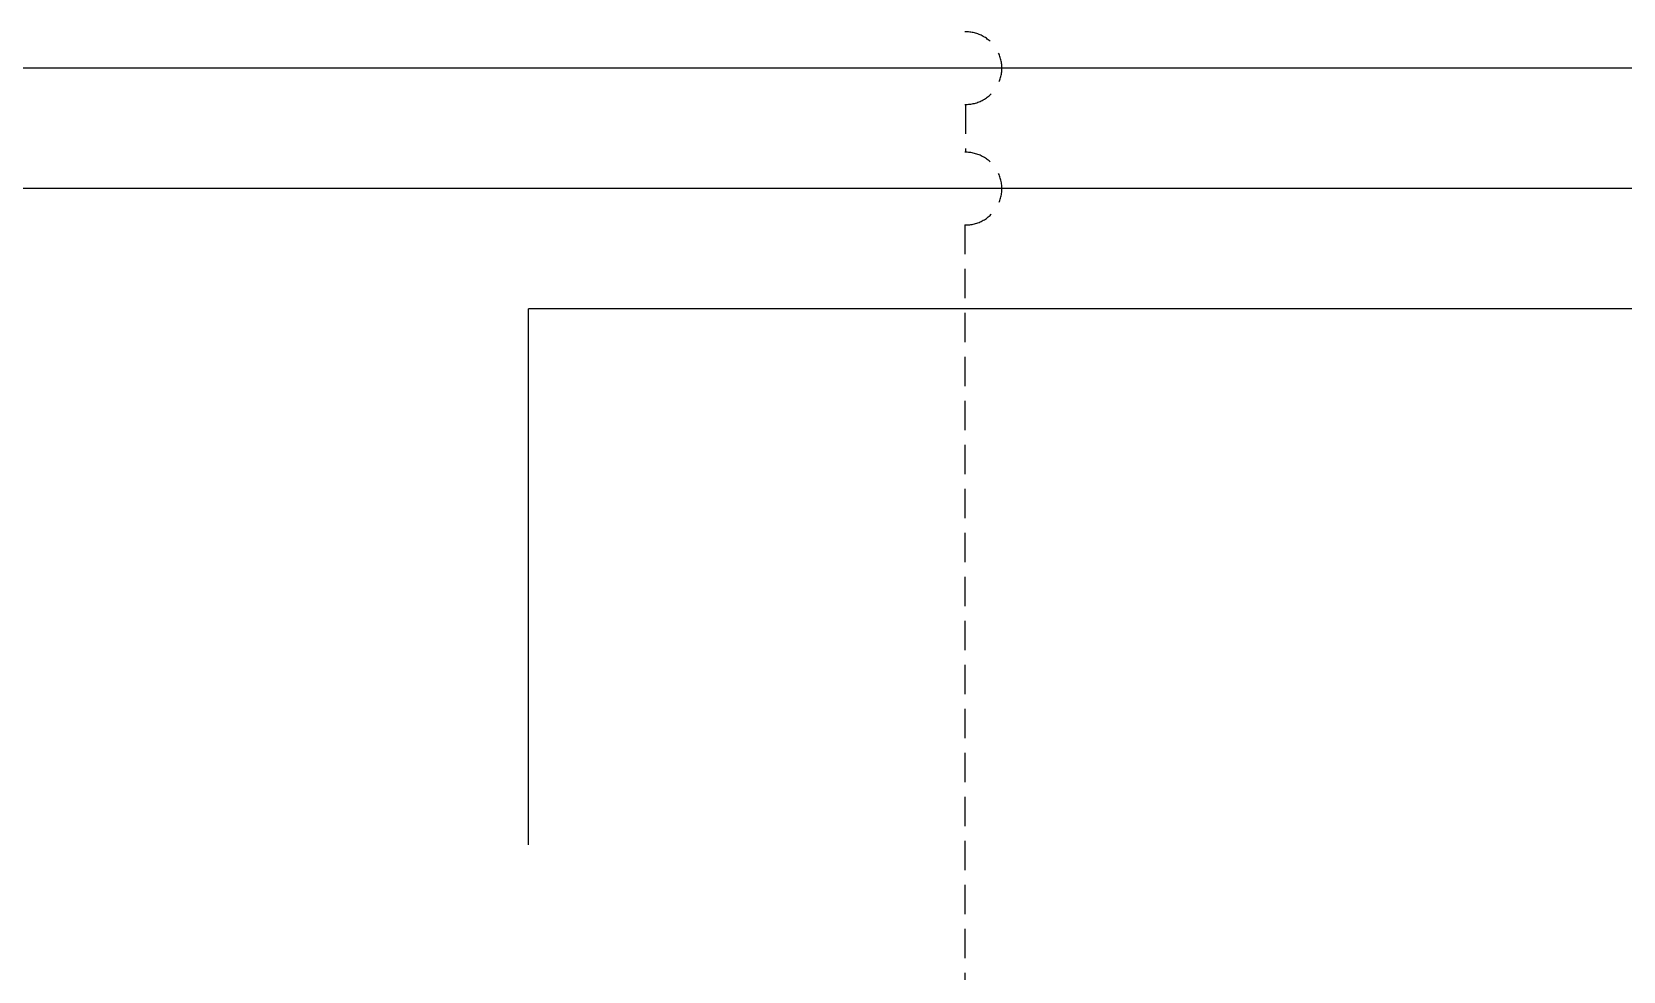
# Model space of a CAD drawing. Extents: x -446 to 204872, y -474580 to 19085.
# Drawn here: x 6948 to 9999, y 12975 to 14777 of the extents above; entities that cross this region are included whole.
import ezdxf

# ---------------------------------------------------------------- set-up
doc = ezdxf.new("R2010")
doc.units = 0
doc.header["$LTSCALE"] = 750
doc.header["$MEASUREMENT"] = 0
doc.linetypes.add('HIDDEN', pattern=[0.375, 0.25, -0.125])
doc.layers.get('0').update_dxf_attribs({"linetype": 'CONTINUOUS'})

msp = doc.modelspace()

# ---------------------------------------------------------------- linework, layer by layer
at = {"color": 1}
for p, q in [((20485.4, 14707.3), (4417.2, 14707.3)), ((20485.4, 14476.3), (4589, 14476.3)), ((7900.3, 13217.4), (7900.3, 14245.3)), ((20543.6, 14245.3), (7900.3, 14245.3))]:
    msp.add_line(p, q, dxfattribs=at)
at = {"color": 1, "linetype": 'HIDDEN', "ltscale": 0.3}
for p, q in [((8738.2, 14637.6), (8738.2, 14545.9)), ((8736.9, 14406.6), (8736.9, 11753.4))]:
    msp.add_line(p, q, dxfattribs=at)
for centre in [(8738.2, 14707.3), (8738.2, 14476.2)]:
    msp.add_arc(centre, 69.7, 268.9242, 91.0758, dxfattribs=at)

doc.saveas('drawing.dxf')
